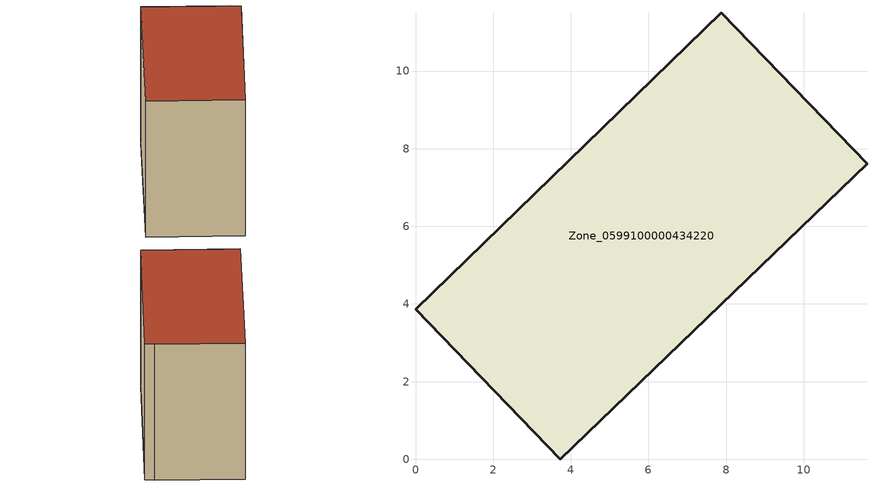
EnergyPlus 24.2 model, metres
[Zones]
Zone_0599100000434220
 floor ground (C_G): 0,3.86 7.88,11.5 11.28,7.99 11.63,7.61 3.73,0 z0
 wall outside (C_F): 0,3.86 3.73,0 11.63,7.61 11.28,7.99 7.88,11.5 0,3.86 z0:8.25
 roof outside (C_R): 7.88,11.5 0,3.86 3.73,0 11.63,7.61 11.28,7.99 z8.25
[BUILDING]
Pand.0599100000434220: North Axis=0; Terrain=City; Loads Convergence Tolerance Value=0.04; Temperature Convergence Tolerance Value=0.4; Solar Distribution=FullExterior; Maximum Number of Warmup Days=25; Minimum Number of Warmup Days=1
[Site:Location]
Rotterdam.The.Hague.AP_ZH_NLD Design_Conditions: Latitude=51.96; Longitude=4.45; Time Zone=1; Elevation=-4.5
[SITE:GROUNDTEMPERATURE:BUILDINGSURFACE]
18, 18, 18, 18, 18, 18, 18, 18, 18, 18, 18, 18
[MATERIAL] Thermal Absorptance=0.9; Solar Absorptance=0.7; Visible Absorptance=0.7
Name | Roughness | Thickness | Conductivity | Density | Specific Heat
G.TI.2006-2014 | MediumSmooth | 0.15 | 0.06 | 540 | 1210
F.TI.2006-2014 | Rough | 0.3 | 0.12 | 1920 | 840
R.TI.2006-2014 | MediumRough | 0.2 | 0.08 | 1500 | 1000
[CONSTRUCTION]
C_G: G.TI.2006-2014
C_F: F.TI.2006-2014
C_R: R.TI.2006-2014
[ZONE]
Zone_0599100000434220: Type=1; Multiplier=1; Ceiling Height=Autocalculate; Volume=Autocalculate; Floor Area=autocalculate; Part of Total Floor Area=Yes
[ZONEINFILTRATION:DESIGNFLOWRATE]
Infil_Zone_0599100000434220: Zone or ZoneList or Space or SpaceList=Zone_0599100000434220; Schedule=AlwaysOn; Design Flow Rate Calculation Method=Flow/Area; Flow Rate per Floor Area=0.0015; Constant Term Coefficient=1; Temperature Term Coefficient=0; Velocity Term Coefficient=0; Velocity Squared Term Coefficient=0
[HVACTEMPLATE:ZONE:IDEALLOADSAIRSYSTEM]
Zone_0599100000434220: Maximum Heating Supply Air Temperature=50; Minimum Cooling Supply Air Temperature=13; Maximum Heating Supply Air Humidity Ratio=0.0156; Minimum Cooling Supply Air Humidity Ratio=0.0077; Heating Limit=NoLimit; Cooling Limit=NoLimit; Dehumidification Control Type=ConstantSensibleHeatRatio; Cooling Sensible Heat Ratio=0.7; Dehumidification Setpoint=60; Humidification Control Type=None; Humidification Setpoint=30; Outdoor Air Method=None; Outdoor Air Flow Rate per Person=0.00944; Outdoor Air Flow Rate per Zone Floor Area=0; Outdoor Air Flow Rate per Zone=0; Demand Controlled Ventilation Type=None; Outdoor Air Economizer Type=NoEconomizer; Heat Recovery Type=None; Sensible Heat Recovery Effectiveness=0.7; Latent Heat Recovery Effectiveness=0.65
[ZONECONTROL:THERMOSTAT]
ThermostatControl_Zone_0599100000434220: Zone or ZoneList=Zone_0599100000434220; Control Type Schedule=DualSetpointControlType; Control 1=Thermostat_Zone_0599100000434220; Temperature Difference Between Cutout And Setpoint=0
[THERMOSTATSETPOINT:DUALSETPOINT]
Thermostat_Zone_0599100000434220: Heating Setpoint Temperature Schedule=HeatingSetpoint_Zone_0599100000434220; Cooling Setpoint Temperature Schedule=CoolingSetpoint_Zone_0599100000434220
[SCHEDULE:COMPACT]
HeatingSetpoint_Zone_0599100000434220: Through: 12/31, For: AllDays, Until: 24:00, 21
CoolingSetpoint_Zone_0599100000434220: Through: 12/31, For: AllDays, Until: 24:00, 24
DualSetpointControlType: Through: 12/31, For: AllDays, Until: 24:00, 4
AlwaysOn: Through: 12/31, For: AllDays, Until: 24:00, 1
